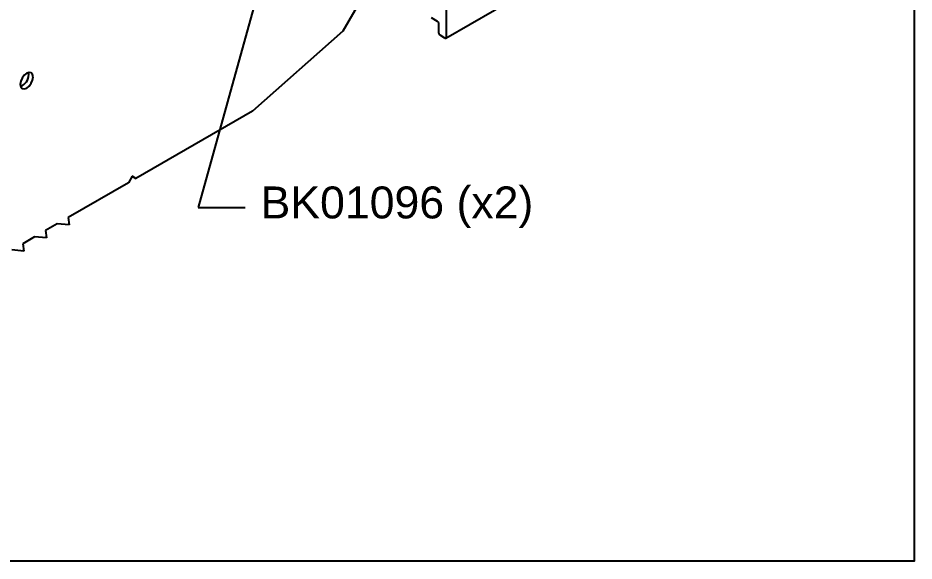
# Model space of a CAD drawing. Header units: inches. Extents: x -3.4 to 11.5, y -14.4 to 0.3.
# Drawn here: x 6.2 to 11.46, y -14.38 to -11.19 of the extents above; entities that cross this region are included whole.
import ezdxf
from ezdxf import colors
from ezdxf.entities.mleader import LeaderData, LeaderLine
from ezdxf.math import Vec2, Vec3

# ---------------------------------------------------------------- set-up
doc = ezdxf.new("R2010")
doc.units = ezdxf.units.IN
doc.header["$LTSCALE"] = 0.5
doc.header["$MEASUREMENT"] = 0
for name, color, linetype in [('Brackets', 181, 'CONTINUOUS'), ('FAB DWG', 221, 'CONTINUOUS'), ('Housing', 150, 'CONTINUOUS')]:
    doc.layers.add(name, color=color, linetype=linetype)
doc.layers.add('Text-Unprinted', color=131, linetype='CONTINUOUS', plot=False)
doc.styles.add('LSAD_Standard', font='arial.ttf')

msp = doc.modelspace()

# ---------------------------------------------------------------- linework, layer by layer
at = {"layer": 'Brackets', "transparency": 16777216}
for p, q in [((8.4605, -10.6549), (8.107, -11.2673)), ((8.107, -11.2673), (7.5767, -11.7375)), ((6.2631, -11.5224), (6.2615, -11.5109)), ((7.5767, -11.7375), (6.8916, -12.133)), ((6.8696, -12.1202), (6.8475, -12.1585)), ((6.8916, -12.133), (6.8696, -12.1202)), ((6.8696, -12.1202), (6.8916, -12.133)), ((6.8475, -12.1585), (6.4935, -12.3628)), ((6.4935, -12.3628), (6.5007, -12.406)), ((6.4297, -12.3996), (6.3605, -12.4396)), ((6.5007, -12.406), (6.4297, -12.3996)), ((6.3605, -12.4396), (6.3678, -12.4827)), ((6.2968, -12.4764), (6.2276, -12.5163)), ((6.2276, -12.5163), (6.2348, -12.5595)), ((6.3678, -12.4827), (6.2968, -12.4764)), ((6.2348, -12.5595), (6.1639, -12.5531))]:
    msp.add_line(p, q, dxfattribs=at)
at = {"layer": 'Brackets', "transparency": 16777216, "flags": 128}
msp.add_lwpolyline([(6.2885, -11.537), (6.2856, -11.5221), (6.2775, -11.5127), (6.2652, -11.5103), (6.2508, -11.5153), (6.2364, -11.5269), (6.2242, -11.5434), (6.216, -11.5622), (6.2132, -11.5805), (6.216, -11.5955), (6.2242, -11.6049), (6.2364, -11.6073), (6.2508, -11.6023), (6.2652, -11.5906), (6.2775, -11.5742), (6.2856, -11.5553), (6.2885, -11.537)], dxfattribs=at)
at = {"layer": 'Brackets', "transparency": 16777216}
msp.add_arc((6.1876, -11.5215), 0.0755, 291.0848, 359.3286, dxfattribs=at)
at = {"layer": 'Housing', "transparency": 16777216}
for p, q in [((8.7128, -7.6485), (8.7128, -11.3044)), ((8.7107, -11.309), (11.2503, -9.8429)), ((8.6633, -11.2105), (8.6279, -11.1901)), ((8.6704, -11.2799), (8.6704, -11.2227)), ((8.7057, -11.3085), (8.6774, -11.2922))]:
    msp.add_line(p, q, dxfattribs=at)
for centre, radius, start, end in [((8.655, -11.2234), 0.0154, 2.6055, 57.3947), ((8.6857, -11.2792), 0.0154, 182.6055, 237.3946), ((8.7085, -11.3051), 0.00437, 230.797, 9.2142)]:
    msp.add_arc(centre, radius, start, end, dxfattribs=at)
at = {"layer": 'Text-Unprinted', "ltscale": 0.5, "transparency": 16777216}
msp.add_lwpolyline([(0, 0), (11.4607, 0), (11.4607, -14.3808), (0, -14.3808)], close=True, dxfattribs=at)

# ---------------------------------------------------------------- leaders
at = {"layer": 'FAB DWG', "ltscale": 0.5, "transparency": 16777216}
ml = msp.add_multileader_mtext('Standard', dxfattribs=at)
ml.set_content('\\A1;BK01096 (x2)', color=256, style='LSAD_Standard')
ml.set_leader_properties()
ml.build(insert=Vec2(0, 0))
ml.multileader.update_dxf_attribs({"text_left_attachment_type": 2, "dogleg_length": 0.36, "arrow_head_size": 0.1875})
ctx = ml.context
ctx.base_point, ctx.char_height, ctx.arrow_head_size, ctx.landing_gap_size, ctx.plane_origin = Vec3(7.5338, -12.3032), 0.1875, 0.1875, 0.09, Vec3(4.6181, 10.6749)
ctx.left_attachment = 2
notes = []
notes.append((ctx, [(0, (1, 1, 0), (7.2566, -12.3032), (1, 0), 0.2772, [(0, [(5.4005, -9.0421), (7.6395, -10.9281)], 0, [])])]))
ctx.mtext.insert, ctx.mtext.width, ctx.mtext.defined_height, ctx.mtext.flow_direction = Vec3(7.6238, -12.1803), 1.582491, 0.2036, 5
for ctx, leaders in notes:
    for number, flags, end, landing, length, lines in leaders:
        leader = LeaderData()
        leader.index, (leader.has_last_leader_line, leader.has_dogleg_vector, leader.attachment_direction) = number, flags
        leader.last_leader_point, leader.dogleg_vector, leader.dogleg_length = Vec3(end), Vec3(landing), length
        for number, points, colour, breaks in lines:
            line = LeaderLine()
            line.index, line.vertices, line.color, line.breaks = number, Vec3.list(points), colors.encode_raw_color(colour), breaks
            leader.lines.append(line)
        ctx.leaders.append(leader)

doc.saveas('drawing.dxf')
